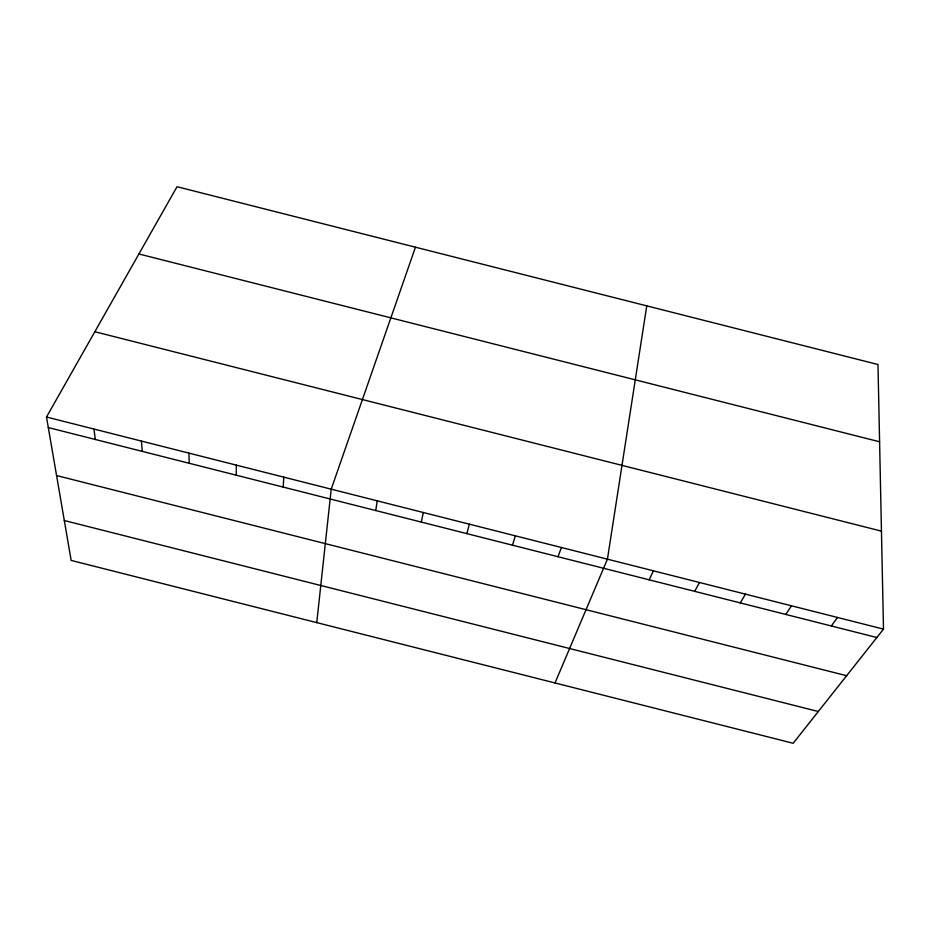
<?xml version="1.0" encoding="UTF-8"?>
<svg xmlns="http://www.w3.org/2000/svg" width="930" height="930" viewBox="0 0 930 930"><rect width="100%" height="100%" fill="white"/><g stroke="black" fill="none" stroke-linecap="round" stroke-linejoin="round"><path stroke-width="1.4" d="M236.232 475.184L236.336 465.128M283.197 487.088L283.778 477.148M316.758 622.623L331.22 489.168L415.454 247.194M646.757 305.865L607.43 559.163L555.012 682.969M375.743 510.535L377.266 500.84M421.313 522.09L423.313 512.511M466.883 533.634L469.348 524.171M512.453 545.178L515.383 535.843M558.012 556.721L561.406 547.503M649.128 579.82L653.453 570.822M694.687 591.352L699.476 582.482M46.5 417.024L177.026 186.721L877.978 364.514L883.5 629.122L793.174 743.279L71.168 560.418L46.5 417.024L883.5 629.122M740.234 602.896L745.488 594.142M785.78 614.439L791.488 605.802M831.315 625.983L837.5 617.462M138.907 253.971L879.582 441.785M94.837 331.731L881.454 531.135M48.314 427.568L876.851 637.515M56.567 475.544L846.637 675.715M64.309 520.521L818.307 711.52M93.965 429.044L95.302 439.472M141.43 441.076L142.278 451.375M188.883 453.096L189.255 463.28"/></g></svg>
